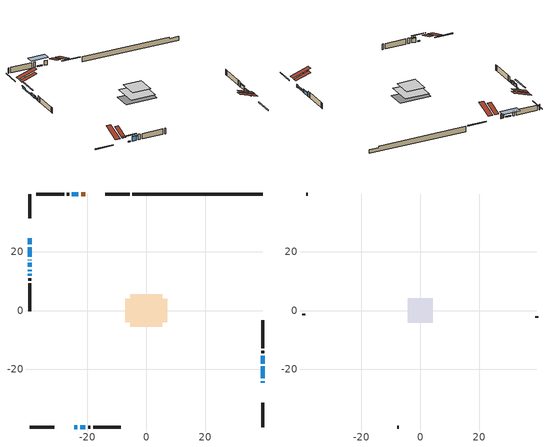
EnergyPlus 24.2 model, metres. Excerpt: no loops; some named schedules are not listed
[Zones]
conditioned space
 floor adiabatic (AdiabaticFloorConstruction): -5.46,-5.46 -5.46,5.46 5.46,5.46 5.46,-5.46 z0.31
 floor foundation (Slab1 construction): -7.06,-4.01 -7.06,4.01 7.06,4.01 7.06,-4.01 z-2.01
 wall outside (RimJoist1 construction): -5.67,39.55 -13.98,39.55 / -39.55,-39.55 -31.25,-39.55 / -39.55,39.55 -39.55,31.25 / 39.55,-39.55 39.55,-31.25 z0.31:0.61
 wall outside (AdiabaticWallConstruction 1): -20.71,39.55 -22.08,39.55 z0.31:2.34
 wall outside (AdiabaticWallConstruction): 39.55,-24.52 39.55,-23.99 / -39.55,17.28 -39.55,17.06 / -39.55,13.89 -39.55,13.38 z0.31:1.53; -39.55,24.52 -39.55,22.49 / 39.55,-23.06 39.55,-18.99 z0.31:1.17; -23.01,39.55 -25.24,39.55 / -24.52,-39.55 -23.4,-39.55 / -39.55,21.56 -39.55,18.21 z0.31:0.77; 39.55,-18.06 39.55,-15.42 z0.31:1.83; -22.48,-39.55 -20.7,-39.55 z0.31:2.29; -39.55,16.14 -39.55,14.81 z0.31:1.33; -39.55,12.45 -39.55,11.84 z0.31:1.07
 wall outside (Wall1 construction): -26.17,39.55 -26.95,39.55 / -19.77,-39.55 -18.99,-39.55 / -39.55,10.91 -39.55,10.14 / 39.55,-14.49 39.55,-13.72 z0.31:2.75
 wall outside (Wall2 construction): -27.87,39.55 -37.27,39.55 / -18.07,-39.55 -8.67,-39.55 / -39.55,9.21 -39.55,-0.19 / 39.55,-12.79 39.55,-3.39 z0.31:2.75
 wall foundation (FoundationWall1 construction): -4.74,39.55,-2.01 -4.74,39.55,0.31 35.12,39.55,0.31 35.12,39.55,-0.38 39.55,39.55,-0.38 39.55,39.55,-2.01
 window (WindowConstruction 7): 39.55,-24.52 39.55,-23.99 z0.31:1.53
 window (WindowConstruction 6): -39.55,24.52 -39.55,22.49 z0.31:1.17
 window (WindowConstruction 9): -23.01,39.55 -25.24,39.55 z0.31:0.77
 window (WindowConstruction 10): -24.52,-39.55 -23.4,-39.55 z0.31:0.77
 window (WindowConstruction 11): -39.55,21.56 -39.55,18.21 z0.31:0.77
 window (WindowConstruction 8): -39.55,17.28 -39.55,17.06 z0.31:1.53
 window (WindowConstruction): 39.55,-23.06 39.55,-18.99 z0.31:1.17
 window (WindowConstruction 1): 39.55,-18.06 39.55,-15.42 z0.31:1.83
 window (WindowConstruction 2): -22.47,-39.55 -20.7,-39.55 z0.31:2.29
 window (WindowConstruction 3): -39.55,16.14 -39.55,14.82 z0.31:1.32
 window (WindowConstruction 4): -39.55,13.89 -39.55,13.38 z0.31:1.53
 window (WindowConstruction 5): -39.55,12.45 -39.55,11.84 z0.31:1.07
 door (Door): -20.71,39.55 -22.08,39.55 z0.31:2.34
 ceiling adiabatic (AdiabaticFloorConstruction): 5.46,-5.46 5.46,5.46 -5.46,5.46 -5.46,-5.46 z0.31
 roof outside (Roof2 construction): -19.78,39.55,2.75 -19.78,32.83,4.99 -18.01,32.83,4.99 -18.01,39.55,2.75; -25.45,-39.55,2.75 -25.45,-32.83,4.99 -27.22,-32.83,4.99 -27.22,-39.55,2.75; -39.55,25.45,2.75 -32.83,25.45,4.99 -32.83,27.22,4.99 -39.55,27.22,2.75; 39.55,-25.45,2.75 32.83,-25.45,4.99 32.83,-27.22,4.99 39.55,-27.22,2.75
attic - vented
 floor to conditioned space (Floor1 construction Reversed): -4.23,-4.23 -4.23,4.23 4.23,4.23 4.23,-4.23 z2.75
 wall outside (Wall3 construction): -38.2,39.55 -38.63,39.55 / -7.74,-39.55 -7.31,-39.55 / -39.55,-1.12 -39.55,-1.54 / 39.55,-2.46 39.55,-2.04 z0.31:2.75
 roof outside (Roof1 construction): -17.08,39.55,2.75 -17.08,31.32,5.49 -14.91,31.32,5.49 -14.91,39.55,2.75; -28.15,-39.55,2.75 -28.15,-31.32,5.49 -30.32,-31.32,5.49 -30.32,-39.55,2.75; -39.55,28.15,2.75 -31.32,28.15,5.49 -31.32,30.32,5.49 -39.55,30.32,2.75; 39.55,-28.15,2.75 31.32,-28.15,5.49 31.32,-30.32,5.49 39.55,-30.32,2.75
shading: -39.55,22.29 -39.55,24.72 -39.97,24.72 -39.97,22.29 z1.37; -27.98,39.55 -20.27,39.55 -20.27,42.61 -27.98,42.61 z3.51; -20.76,-39.55 -27.16,-39.55 -27.16,-39.97 -20.76,-39.97 z3.41; -39.55,15.57 -39.55,24.2 -39.97,24.2 -39.97,15.57 z3.41; 39.55,-18.79 39.55,-23.26 39.97,-23.26 39.97,-18.79 z1.37; 39.55,-15.22 39.55,-18.26 39.97,-18.26 39.97,-15.22 z2.04; -20.5,-39.55 -22.68,-39.55 -22.68,-39.97 -20.5,-39.97 z2.49; -39.55,14.61 -39.55,16.34 -39.97,16.34 -39.97,14.61 z1.53; -39.55,13.18 -39.55,14.09 -39.97,14.09 -39.97,13.18 z1.73; -39.55,11.64 -39.55,12.65 -39.97,12.65 -39.97,11.64 z1.27
[Building]
Building 1: Terrain=Suburbs
[Site:Location]
Edmonton Intl AP_AB: Latitude {deg}=53.31; Longitude {deg}=-113.58; Time Zone {hr}=-7; Elevation {m}=723; Keep Site Location Information=Yes
[Site:GroundTemperature:Shallow]
-1.56185, -3.61833, -3.78302, -2.80711, 1.11059, 5.01004, 8.39065, 10.5322, 10.7141, 8.97234, 5.67794, 1.89811
[Site:WaterMainsTemperature]
Calculation Method=Schedule; Temperature Schedule=mains temperature schedule
[Material] Roughness=Rough; Thermal Absorptance=0.9
Name | Thickness {m} | Conductivity {W/m-K} | Density {kg/m3} | Specific Heat {J/kg-K} | Solar Absorptance | Visible Absorptance
asphalt or fiberglass shingles | 0.00635 | 0.162714 | 1121.4 | 1465.45 | 0.4 | 0.4
ceiling stud and cavity | 0.1397 | 0.112058 | 65.682 | 1177.47 | 0.7 | 0.7
concrete 4.0 in. | 0.1016 | 1.803125 | 2242.8 | 837.4 | 0.7 | 0.7
concrete 8.0 in. | 0.2032 | 1.803125 | 2242.8 | 837.4 | 0.7 | 0.7
door material | 0.04445 | 0.053851 | 512.64 | 1214.23 | 0.7 | 0.7
exterior vertical ins | 0.0542606 | 0.029427 | 32.04 | 1214.23 | 0.7 | 0.7
floor covering | 0.0127 | 0.0433444 | 54.468 | 1339.84 | 0.6 | 0.6
floor rigid ins; wall rigid ins | 0.512978 | 0.029427 | 32.04 | 1214.23 | 0.7 | 0.7
floor stud and cavity | 0.1397 | 1.75129 | 37.0049 | 1207.88 | 0.7 | 0.7
furniture material conditioned space 1 | 0.1524 | 0.115458 | 640.8 | 1214.23 | 0.6 | 0.6
gypsum board | 0.0127 | 0.160291 | 801 | 837.4 | 0.6 | 0.6
gypsum board 1 | 0.0127 | 0.160291 | 801 | 837.4 | 0.7 | 0.7
osb sheathing 0.5 in. | 0.0127 | 0.115458 | 512.64 | 1214.23 | 0.7 | 0.7
osb sheathing 0.75 in. | 0.01905 | 0.115458 | 512.64 | 1214.23 | 0.7 | 0.7
osb sheathing 2.0 in. | 0.0508 | 0.115458 | 512.64 | 1214.23 | 0.7 | 0.7
rim joist rigid ins | 0.051816 | 0.029427 | 32.04 | 1214.23 | 0.7 | 0.7
rim joist stud and cavity | 0.0508 | 0.116528 | 125.044 | 1163.47 | 0.6 | 0.6
roof stud and cavity | 0.2032 | 0.162356 | 78.34581 | 1123.46 | 0.7 | 0.7
wall stud and cavity | 0.1397 | 0.104256 | 139.0536 | 1170.24 | 0.7 | 0.7
wall stud and cavity 1 | 0.1397 | 0.0934493 | 139.0536 | 1170.24 | 0.7 | 0.7
wall stud and cavity 2 | 0.0889 | 6.1454 | 50.32683 | 1063.81 | 0.6 | 0.6
wall stud and cavity 3 | 0.0889 | 0.380278 | 52.3479 | 1209.89 | 0.7 | 0.7
wall stud and cavity 4 | 0.0889 | 0.391764 | 83.0341 | 1211.67 | 0.7 | 0.7
wood siding | 0.0254 | 0.102417 | 544.68 | 1172.36 | 0.4 | 0.4
wood siding 1 | 0.00254 | 0.102417 | 544.68 | 1172.36 | 0.4 | 0.4
wood siding 2; wood siding 3; wood siding 4 | 0.0254 | 0.102417 | 544.68 | 1172.36 | 0.7 | 0.7
[WindowMaterial:SimpleGlazingSystem]
Name | U-Factor {W/m2-K} | Solar Heat Gain Coefficient
WindowMaterial | 2.32003 | 0.54
WindowMaterial 1 | 2.36375 | 0.65
WindowMaterial 2 | 2.97981 | 0.59
WindowMaterial 3 | 2.37227 | 0.52
WindowMaterial 4 | 2.48072 | 0.47
WindowMaterial 5 | 2.48753 | 0.46
WindowMaterial 6 | 3.30914 | 0.61
WindowMaterial 7 | 3.30005 | 0.55
WindowMaterial 8 | 2.60393 | 0.41
[Construction]
AdiabaticFloorConstruction: floor stud and cavity, floor rigid ins, osb sheathing 0.75 in., floor covering
AdiabaticWallConstruction: wood siding 3, wall rigid ins, wall stud and cavity 3, gypsum board
AdiabaticWallConstruction 1: wood siding 4, wall rigid ins, wall stud and cavity 3, gypsum board
Door: door material
Floor1 construction Reversed: gypsum board, ceiling stud and cavity
FoundationWall1 construction: concrete 8.0 in., gypsum board 1
furniture construction conditioned space 1: furniture material conditioned space 1
PartitionWallConstruction: gypsum board, wall stud and cavity 4, gypsum board
RimJoist1 construction: wood siding 2, rim joist rigid ins, osb sheathing 2.0 in., rim joist stud and cavity
Roof1 construction: asphalt or fiberglass shingles
Roof2 construction: asphalt or fiberglass shingles, osb sheathing 0.75 in., roof stud and cavity, gypsum board
Slab1 construction: concrete 4.0 in.
Wall1 construction: wood siding, osb sheathing 0.5 in., wall stud and cavity, gypsum board
Wall2 construction: wood siding, osb sheathing 0.5 in., wall stud and cavity 1, gypsum board
Wall3 construction: wood siding 1, wall stud and cavity 2
WindowConstruction; WindowConstruction 6: WindowMaterial
WindowConstruction 1: WindowMaterial 1
WindowConstruction 10; WindowConstruction 11; WindowConstruction 9: WindowMaterial 8
WindowConstruction 2: WindowMaterial 2
WindowConstruction 3: WindowMaterial 3
WindowConstruction 4: WindowMaterial 4
WindowConstruction 5: WindowMaterial 5
WindowConstruction 7: WindowMaterial 6
WindowConstruction 8: WindowMaterial 7
[Zone] Multiplier=1; Part of Total Floor Area=Yes
Name | Volume {m3}
attic - vented | 31.8111
conditioned space | 599.7
[Space]
Name | Zone | Volume {m3}
attic - vented 1 | attic - vented | 31.8111
conditioned space 1 | conditioned space | 599.7
[ZoneInfiltration:EffectiveLeakageArea]
infil attic - vented 1: Zone or Space=attic - vented 1; Schedule=Always On Discrete; Effective Air Leakage Area {cm2}=2484.17; Stack Coefficient=0.000360359; Wind Coefficient=1.28259e-05
[ZoneMixing]
whole house fan mix: Zone or Space=attic - vented; Schedule=Always On Continuous; Design Flow Rate Calculation Method=Flow/Zone; Design Flow Rate {m3/s}=0; Source Zone or Space=conditioned space
[SurfaceProperty:ExposedFoundationPerimeter]
Slab1: Exposed Perimeter Calculation Method=TotalExposedPerimeter; Total Exposed Perimeter {m}=44.299
[InternalMass] Zone or ZoneList=conditioned space; Space or SpaceList=conditioned space 1
Name | Construction | Surface Area {m2}
furniture mass conditioned space 1 | furniture construction conditioned space 1 | 92.9603
partition wall mass | PartitionWallConstruction | 232.401
[Lights]
interior lighting: Zone or ZoneList or Space or SpaceList=conditioned space 1; Schedule=interior lighting schedule; Design Level Calculation Method=LightingLevel; Lighting Level {W}=343.2; Return Air Fraction=0; Fraction Radiant=0.6; Fraction Visible=0.2; Fraction Replaceable=1
[People]
occupants: Zone or ZoneList or Space or SpaceList=conditioned space 1; Number of People Schedule=occupants schedule; Number of People Calculation Method=People; Number of People=3; Fraction Radiant=0.314171; Sensible Heat Fraction=0.56303; Activity Level Schedule=occupants activity schedule; Carbon Dioxide Generation Rate {m3/s-W}=0; Enable ASHRAE 55 Comfort Warnings=No; Mean Radiant Temperature Calculation Type=EnclosureAveraged
[ElectricEquipment] Zone or ZoneList or Space or SpaceList=conditioned space 1; Design Level Calculation Method=EquipmentLevel
Name | Schedule | Design Level {W} | Fraction Latent | Fraction Radiant | Fraction Lost
clothes dryer | clothes dryer schedule | 140.772 | 0.015 | 0.081 | 0.85
clothes washer | clothes washer schedule | 32.1985 | 0.03 | 0.162 | 0.7
cooking range | cooking range schedule | 215.147 | 0.08 | 0.432 | 0.2
dishwasher | dishwasher schedule | 66.8632 | 0.3 | 0.18 | 0.4
fridge | fridge schedule | 72.9452 | 0 | 0.6 | 0
mech vent bath fan 0 | mech vent bath fan 0 schedule | 50.2 | 0 | 0 | 1
mech vent bath fan 1 | mech vent bath fan 1 schedule | 50.2 | 0 | 0 | 1
mech vent house fan | mech vent house fan schedule | 0 | 0 | 0 | 1
mech vent house fan cfis | mech vent house fan cfis schedule | 0 | 0 | 0 | 0
mech vent range fan 0 | mech vent range fan 0 schedule | 57 | 0 | 0 | 1
misc plug loads | misc plug loads schedule | 494.7 | 0.045 | 0.513 | 0.1
whole house fan | Always On Discrete | 0 | 0 | 0 | 1
[OtherEquipment] Zone or ZoneList or Space or SpaceList=conditioned space 1; Design Level Calculation Method=EquipmentLevel
Name | Fuel Type | Schedule | Design Level {W} | Fraction Latent | Fraction Radiant | Fraction Lost
clothes dryer 1 | Electricity | clothes dryer schedule | 0 | 0.015 | 0.081 | 0.85
cooking range 1 | Electricity | cooking range schedule | 0 | 0.08 | 0.432 | 0.2
general water use latent | None | general water use schedule | 62.594 | 1 | 0 | 0
general water use sensible | None | general water use schedule | -61.6891 | 0 | 0.6 | 0
mech vent house fan latent load | None | Always On Discrete | 0 | 1 | 0 | 0
mech vent house fan sensible load | None | Always On Discrete | 0 | 0 | 0 | 0
water heater energy adjustment1 | NaturalGas | Always On Discrete | 0.01 | 0 | 0 | 1
[ZoneInfiltration:DesignFlowRate] Zone or ZoneList or Space or SpaceList=conditioned space 1; Schedule=Always On Discrete; Design Flow Rate Calculation Method=Flow/Zone; Design Flow Rate {m3/s}=0
infil flow; natural vent flow; whole house fan flow
[Foundation:Kiva]
Foundation Kiva 1: Initial Indoor Air Temperature {C}=18; Wall Height Above Grade {m}=0.309982; Wall Depth Below Slab {m}=0.2032; Custom Block Material Name 1=exterior vertical ins; Custom Block Depth 1 {m}=2.31999; Custom Block X Position 1 {m}=0.2159; Custom Block Z Position 1 {m}=0
[Foundation:Kiva:Settings]
Soil Conductivity {W/m-K}=0.849921; Soil Density {kg/m3}=1842.3; Soil Specific Heat {J/kg-K}=418.7; Ground Solar Absorptivity=0.9; Ground Thermal Absorptivity=0.9; Ground Surface Roughness {m}=0.03; Far-Field Width {m}=40; Deep-Ground Boundary Condition=ZeroFlux; Deep-Ground Depth {m}=40; Minimum Cell Dimension {m}=0.2; Maximum Cell Growth Coefficient=3; Simulation Timestep=Timestep
[Exterior:Lights]
exterior lighting: Schedule=exterior lighting schedule; Design Level {W}=75.6
[Schedule:Constant]
Name | Hourly Value
Always On Continuous; mech vent house fan schedule; mech vent house fan cfis schedule; Always On Discrete | 1
occupants activity schedule | 117.228
fridge schedule | 0
[Schedule:Week:Daily]
interior lighting schedule Week Rule - Jan1-Jan27: interior lighting schedule day, interior lighting schedule day, interior lighting schedule day, interior lighting schedule day, interior lighting schedule day, interior lighting schedule day, interior lighting schedule day, interior lighting schedule default day, interior lighting schedule default day, interior lighting schedule default day, interior lighting schedule default day, interior lighting schedule default day
interior lighting schedule Week Rule - Jan28-Feb3: interior lighting schedule day, interior lighting schedule day, interior lighting schedule day, interior lighting schedule day, interior lighting schedule day 1, interior lighting schedule day 1, interior lighting schedule day 1, interior lighting schedule default day, interior lighting schedule default day, interior lighting schedule default day, interior lighting schedule default day, interior lighting schedule default day
interior lighting schedule Week Rule - Feb4-Feb24: interior lighting schedule day 1, interior lighting schedule day 1, interior lighting schedule day 1, interior lighting schedule day 1, interior lighting schedule day 1, interior lighting schedule day 1, interior lighting schedule day 1, interior lighting schedule default day, interior lighting schedule default day, interior lighting schedule default day, interior lighting schedule default day, interior lighting schedule default day
interior lighting schedule Week Rule - Feb25-Mar3: interior lighting schedule day 1, interior lighting schedule day 1, interior lighting schedule day 1, interior lighting schedule day 1, interior lighting schedule day 2, interior lighting schedule day 2, interior lighting schedule day 2, interior lighting schedule default day, interior lighting schedule default day, interior lighting schedule default day, interior lighting schedule default day, interior lighting schedule default day
interior lighting schedule Week Rule - Mar4-Mar31: interior lighting schedule day 2, interior lighting schedule day 2, interior lighting schedule day 2, interior lighting schedule day 2, interior lighting schedule day 2, interior lighting schedule day 2, interior lighting schedule day 2, interior lighting schedule default day, interior lighting schedule default day, interior lighting schedule default day, interior lighting schedule default day, interior lighting schedule default day
interior lighting schedule Week Rule - Apr1-Apr28: interior lighting schedule day 3, interior lighting schedule day 3, interior lighting schedule day 3, interior lighting schedule day 3, interior lighting schedule day 3, interior lighting schedule day 3, interior lighting schedule day 3, interior lighting schedule default day, interior lighting schedule default day, interior lighting schedule default day, interior lighting schedule default day, interior lighting schedule default day
interior lighting schedule Week Rule - Apr29-May5: interior lighting schedule day 3, interior lighting schedule day 3, interior lighting schedule day 4, interior lighting schedule day 4, interior lighting schedule day 4, interior lighting schedule day 4, interior lighting schedule day 4, interior lighting schedule default day, interior lighting schedule default day, interior lighting schedule default day, interior lighting schedule default day, interior lighting schedule default day
interior lighting schedule Week Rule - May6-May26: interior lighting schedule day 4, interior lighting schedule day 4, interior lighting schedule day 4, interior lighting schedule day 4, interior lighting schedule day 4, interior lighting schedule day 4, interior lighting schedule day 4, interior lighting schedule default day, interior lighting schedule default day, interior lighting schedule default day, interior lighting schedule default day, interior lighting schedule default day
interior lighting schedule Week Rule - May27-Jun2: interior lighting schedule day 4, interior lighting schedule day 4, interior lighting schedule day 4, interior lighting schedule day 4, interior lighting schedule day 4, interior lighting schedule day 5, interior lighting schedule day 5, interior lighting schedule default day, interior lighting schedule default day, interior lighting schedule default day, interior lighting schedule default day, interior lighting schedule default day
interior lighting schedule Week Rule - Jun3-Jun30: interior lighting schedule day 5, interior lighting schedule day 5, interior lighting schedule day 5, interior lighting schedule day 5, interior lighting schedule day 5, interior lighting schedule day 5, interior lighting schedule day 5, interior lighting schedule default day, interior lighting schedule default day, interior lighting schedule default day, interior lighting schedule default day, interior lighting schedule default day
interior lighting schedule Week Rule - Jul1-Jul28: interior lighting schedule day 6, interior lighting schedule day 6, interior lighting schedule day 6, interior lighting schedule day 6, interior lighting schedule day 6, interior lighting schedule day 6, interior lighting schedule day 6, interior lighting schedule default day, interior lighting schedule default day, interior lighting schedule default day, interior lighting schedule default day, interior lighting schedule default day
interior lighting schedule Week Rule - Jul29-Aug4: interior lighting schedule day 6, interior lighting schedule day 6, interior lighting schedule day 6, interior lighting schedule day 7, interior lighting schedule day 7, interior lighting schedule day 7, interior lighting schedule day 7, interior lighting schedule default day, interior lighting schedule default day, interior lighting schedule default day, interior lighting schedule default day, interior lighting schedule default day
interior lighting schedule Week Rule - Aug5-Aug25: interior lighting schedule day 7, interior lighting schedule day 7, interior lighting schedule day 7, interior lighting schedule day 7, interior lighting schedule day 7, interior lighting schedule day 7, interior lighting schedule day 7, interior lighting schedule default day, interior lighting schedule default day, interior lighting schedule default day, interior lighting schedule default day, interior lighting schedule default day
interior lighting schedule Week Rule - Aug26-Sep1: interior lighting schedule day 7, interior lighting schedule day 7, interior lighting schedule day 7, interior lighting schedule day 7, interior lighting schedule day 7, interior lighting schedule day 7, interior lighting schedule day 8, interior lighting schedule default day, interior lighting schedule default day, interior lighting schedule default day, interior lighting schedule default day, interior lighting schedule default day
interior lighting schedule Week Rule - Sep2-Sep29: interior lighting schedule day 8, interior lighting schedule day 8, interior lighting schedule day 8, interior lighting schedule day 8, interior lighting schedule day 8, interior lighting schedule day 8, interior lighting schedule day 8, interior lighting schedule default day, interior lighting schedule default day, interior lighting schedule default day, interior lighting schedule default day, interior lighting schedule default day
interior lighting schedule Week Rule - Sep30-Oct6: interior lighting schedule day 8, interior lighting schedule day 9, interior lighting schedule day 9, interior lighting schedule day 9, interior lighting schedule day 9, interior lighting schedule day 9, interior lighting schedule day 9, interior lighting schedule default day, interior lighting schedule default day, interior lighting schedule default day, interior lighting schedule default day, interior lighting schedule default day
interior lighting schedule Week Rule - Oct7-Oct27: interior lighting schedule day 9, interior lighting schedule day 9, interior lighting schedule day 9, interior lighting schedule day 9, interior lighting schedule day 9, interior lighting schedule day 9, interior lighting schedule day 9, interior lighting schedule default day, interior lighting schedule default day, interior lighting schedule default day, interior lighting schedule default day, interior lighting schedule default day
interior lighting schedule Week Rule - Oct28-Nov3: interior lighting schedule day 9, interior lighting schedule day 9, interior lighting schedule day 9, interior lighting schedule day 9, interior lighting schedule day 10, interior lighting schedule day 10, interior lighting schedule day 10, interior lighting schedule default day, interior lighting schedule default day, interior lighting schedule default day, interior lighting schedule default day, interior lighting schedule default day
interior lighting schedule Week Rule - Nov4-Nov24: interior lighting schedule day 10, interior lighting schedule day 10, interior lighting schedule day 10, interior lighting schedule day 10, interior lighting schedule day 10, interior lighting schedule day 10, interior lighting schedule day 10, interior lighting schedule default day, interior lighting schedule default day, interior lighting schedule default day, interior lighting schedule default day, interior lighting schedule default day
interior lighting schedule Week Rule - Nov25-Dec1: interior lighting schedule day 10, interior lighting schedule day 10, interior lighting schedule day 10, interior lighting schedule day 10, interior lighting schedule day 10, interior lighting schedule day 10, interior lighting schedule day 11, interior lighting schedule default day, interior lighting schedule default day, interior lighting schedule default day, interior lighting schedule default day, interior lighting schedule default day
interior lighting schedule Week Rule - Dec2-Dec31: interior lighting schedule day 11, interior lighting schedule day 11, interior lighting schedule day 11, interior lighting schedule day 11, interior lighting schedule day 11, interior lighting schedule day 11, interior lighting schedule day 11, interior lighting schedule default day, interior lighting schedule default day, interior lighting schedule default day, interior lighting schedule default day, interior lighting schedule default day
occupants schedule Week Rule - Jan1-Dec31: occupants schedule day, occupants schedule day, occupants schedule day, occupants schedule day, occupants schedule day, occupants schedule day, occupants schedule day, occupants schedule default day, occupants schedule default day, occupants schedule default day, occupants schedule default day, occupants schedule default day
clothes dryer schedule Week Rule - Jan1-Dec31: clothes dryer schedule day, clothes dryer schedule day, clothes dryer schedule day, clothes dryer schedule day, clothes dryer schedule day, clothes dryer schedule day, clothes dryer schedule day, clothes dryer schedule default day, clothes dryer schedule default day, clothes dryer schedule default day, clothes dryer schedule default day, clothes dryer schedule default day
clothes washer schedule Week Rule - Jan1-Dec31: clothes washer schedule day, clothes washer schedule day, clothes washer schedule day, clothes washer schedule day, clothes washer schedule day, clothes washer schedule day, clothes washer schedule day, clothes washer schedule default day, clothes washer schedule default day, clothes washer schedule default day, clothes washer schedule default day, clothes washer schedule default day
cooking range schedule Week Rule - Jan1-Dec31: cooking range schedule day, cooking range schedule day, cooking range schedule day, cooking range schedule day, cooking range schedule day, cooking range schedule day, cooking range schedule day, cooking range schedule default day, cooking range schedule default day, cooking range schedule default day, cooking range schedule default day, cooking range schedule default day
dishwasher schedule Week Rule - Jan1-Dec31: dishwasher schedule day, dishwasher schedule day, dishwasher schedule day, dishwasher schedule day, dishwasher schedule day, dishwasher schedule day, dishwasher schedule day, dishwasher schedule default day, dishwasher schedule default day, dishwasher schedule default day, dishwasher schedule default day, dishwasher schedule default day
mech vent bath fan 0 schedule Week Rule - Jan1-Dec31: mech vent bath fan 0 schedule day, mech vent bath fan 0 schedule day, mech vent bath fan 0 schedule day, mech vent bath fan 0 schedule day, mech vent bath fan 0 schedule day, mech vent bath fan 0 schedule day, mech vent bath fan 0 schedule day, mech vent bath fan 0 schedule default day, mech vent bath fan 0 schedule default day, mech vent bath fan 0 schedule default day, mech vent bath fan 0 schedule default day, mech vent bath fan 0 schedule default day
mech vent bath fan 1 schedule Week Rule - Jan1-Dec31: mech vent bath fan 1 schedule day, mech vent bath fan 1 schedule day, mech vent bath fan 1 schedule day, mech vent bath fan 1 schedule day, mech vent bath fan 1 schedule day, mech vent bath fan 1 schedule day, mech vent bath fan 1 schedule day, mech vent bath fan 1 schedule default day, mech vent bath fan 1 schedule default day, mech vent bath fan 1 schedule default day, mech vent bath fan 1 schedule default day, mech vent bath fan 1 schedule default day
mech vent range fan 0 schedule Week Rule - Jan1-Dec31: mech vent range fan 0 schedule day, mech vent range fan 0 schedule day, mech vent range fan 0 schedule day, mech vent range fan 0 schedule day, mech vent range fan 0 schedule day, mech vent range fan 0 schedule day, mech vent range fan 0 schedule day, mech vent range fan 0 schedule default day, mech vent range fan 0 schedule default day, mech vent range fan 0 schedule default day, mech vent range fan 0 schedule default day, mech vent range fan 0 schedule default day
misc plug loads schedule Week Rule - Jan1-Dec31: misc plug loads schedule day, misc plug loads schedule day, misc plug loads schedule day, misc plug loads schedule day, misc plug loads schedule day, misc plug loads schedule day, misc plug loads schedule day, misc plug loads schedule default day, misc plug loads schedule default day, misc plug loads schedule default day, misc plug loads schedule default day, misc plug loads schedule default day
general water use schedule Week Rule - Jan1-Dec31: general water use schedule day, general water use schedule day, general water use schedule day, general water use schedule day, general water use schedule day, general water use schedule day, general water use schedule day, general water use schedule default day, general water use schedule default day, general water use schedule default day, general water use schedule default day, general water use schedule default day
exterior lighting schedule Week Rule - Jan1-Jan27: exterior lighting schedule day, exterior lighting schedule day, exterior lighting schedule day, exterior lighting schedule day, exterior lighting schedule day, exterior lighting schedule day, exterior lighting schedule day, exterior lighting schedule default day, exterior lighting schedule default day, exterior lighting schedule default day, exterior lighting schedule default day, exterior lighting schedule default day
exterior lighting schedule Week Rule - Jan28-Feb3: exterior lighting schedule day, exterior lighting schedule day, exterior lighting schedule day, exterior lighting schedule day, exterior lighting schedule day 1, exterior lighting schedule day 1, exterior lighting schedule day 1, exterior lighting schedule default day, exterior lighting schedule default day, exterior lighting schedule default day, exterior lighting schedule default day, exterior lighting schedule default day
exterior lighting schedule Week Rule - Feb4-Feb24: exterior lighting schedule day 1, exterior lighting schedule day 1, exterior lighting schedule day 1, exterior lighting schedule day 1, exterior lighting schedule day 1, exterior lighting schedule day 1, exterior lighting schedule day 1, exterior lighting schedule default day, exterior lighting schedule default day, exterior lighting schedule default day, exterior lighting schedule default day, exterior lighting schedule default day
exterior lighting schedule Week Rule - Feb25-Mar3: exterior lighting schedule day 1, exterior lighting schedule day 1, exterior lighting schedule day 1, exterior lighting schedule day 1, exterior lighting schedule day 2, exterior lighting schedule day 2, exterior lighting schedule day 2, exterior lighting schedule default day, exterior lighting schedule default day, exterior lighting schedule default day, exterior lighting schedule default day, exterior lighting schedule default day
exterior lighting schedule Week Rule - Mar4-Mar31: exterior lighting schedule day 2, exterior lighting schedule day 2, exterior lighting schedule day 2, exterior lighting schedule day 2, exterior lighting schedule day 2, exterior lighting schedule day 2, exterior lighting schedule day 2, exterior lighting schedule default day, exterior lighting schedule default day, exterior lighting schedule default day, exterior lighting schedule default day, exterior lighting schedule default day
exterior lighting schedule Week Rule - Apr1-Apr28: exterior lighting schedule day 3, exterior lighting schedule day 3, exterior lighting schedule day 3, exterior lighting schedule day 3, exterior lighting schedule day 3, exterior lighting schedule day 3, exterior lighting schedule day 3, exterior lighting schedule default day, exterior lighting schedule default day, exterior lighting schedule default day, exterior lighting schedule default day, exterior lighting schedule default day
exterior lighting schedule Week Rule - Apr29-May5: exterior lighting schedule day 3, exterior lighting schedule day 3, exterior lighting schedule day 4, exterior lighting schedule day 4, exterior lighting schedule day 4, exterior lighting schedule day 4, exterior lighting schedule day 4, exterior lighting schedule default day, exterior lighting schedule default day, exterior lighting schedule default day, exterior lighting schedule default day, exterior lighting schedule default day
exterior lighting schedule Week Rule - May6-May26: exterior lighting schedule day 4, exterior lighting schedule day 4, exterior lighting schedule day 4, exterior lighting schedule day 4, exterior lighting schedule day 4, exterior lighting schedule day 4, exterior lighting schedule day 4, exterior lighting schedule default day, exterior lighting schedule default day, exterior lighting schedule default day, exterior lighting schedule default day, exterior lighting schedule default day
exterior lighting schedule Week Rule - May27-Jun2: exterior lighting schedule day 4, exterior lighting schedule day 4, exterior lighting schedule day 4, exterior lighting schedule day 4, exterior lighting schedule day 4, exterior lighting schedule day 5, exterior lighting schedule day 5, exterior lighting schedule default day, exterior lighting schedule default day, exterior lighting schedule default day, exterior lighting schedule default day, exterior lighting schedule default day
exterior lighting schedule Week Rule - Jun3-Jun30: exterior lighting schedule day 5, exterior lighting schedule day 5, exterior lighting schedule day 5, exterior lighting schedule day 5, exterior lighting schedule day 5, exterior lighting schedule day 5, exterior lighting schedule day 5, exterior lighting schedule default day, exterior lighting schedule default day, exterior lighting schedule default day, exterior lighting schedule default day, exterior lighting schedule default day
exterior lighting schedule Week Rule - Jul1-Jul28: exterior lighting schedule day 6, exterior lighting schedule day 6, exterior lighting schedule day 6, exterior lighting schedule day 6, exterior lighting schedule day 6, exterior lighting schedule day 6, exterior lighting schedule day 6, exterior lighting schedule default day, exterior lighting schedule default day, exterior lighting schedule default day, exterior lighting schedule default day, exterior lighting schedule default day
exterior lighting schedule Week Rule - Jul29-Aug4: exterior lighting schedule day 6, exterior lighting schedule day 6, exterior lighting schedule day 6, exterior lighting schedule day 7, exterior lighting schedule day 7, exterior lighting schedule day 7, exterior lighting schedule day 7, exterior lighting schedule default day, exterior lighting schedule default day, exterior lighting schedule default day, exterior lighting schedule default day, exterior lighting schedule default day
exterior lighting schedule Week Rule - Aug5-Aug25: exterior lighting schedule day 7, exterior lighting schedule day 7, exterior lighting schedule day 7, exterior lighting schedule day 7, exterior lighting schedule day 7, exterior lighting schedule day 7, exterior lighting schedule day 7, exterior lighting schedule default day, exterior lighting schedule default day, exterior lighting schedule default day, exterior lighting schedule default day, exterior lighting schedule default day
exterior lighting schedule Week Rule - Aug26-Sep1: exterior lighting schedule day 7, exterior lighting schedule day 7, exterior lighting schedule day 7, exterior lighting schedule day 7, exterior lighting schedule day 7, exterior lighting schedule day 7, exterior lighting schedule day 8, exterior lighting schedule default day, exterior lighting schedule default day, exterior lighting schedule default day, exterior lighting schedule default day, exterior lighting schedule default day
exterior lighting schedule Week Rule - Sep2-Sep29: exterior lighting schedule day 8, exterior lighting schedule day 8, exterior lighting schedule day 8, exterior lighting schedule day 8, exterior lighting schedule day 8, exterior lighting schedule day 8, exterior lighting schedule day 8, exterior lighting schedule default day, exterior lighting schedule default day, exterior lighting schedule default day, exterior lighting schedule default day, exterior lighting schedule default day
exterior lighting schedule Week Rule - Sep30-Oct6: exterior lighting schedule day 8, exterior lighting schedule day 9, exterior lighting schedule day 9, exterior lighting schedule day 9, exterior lighting schedule day 9, exterior lighting schedule day 9, exterior lighting schedule day 9, exterior lighting schedule default day, exterior lighting schedule default day, exterior lighting schedule default day, exterior lighting schedule default day, exterior lighting schedule default day
exterior lighting schedule Week Rule - Oct7-Oct27: exterior lighting schedule day 9, exterior lighting schedule day 9, exterior lighting schedule day 9, exterior lighting schedule day 9, exterior lighting schedule day 9, exterior lighting schedule day 9, exterior lighting schedule day 9, exterior lighting schedule default day, exterior lighting schedule default day, exterior lighting schedule default day, exterior lighting schedule default day, exterior lighting schedule default day
[Schedule:Year]
interior lighting schedule: interior lighting schedule Week Rule - Jan1-Jan27, 1, 1, 1, 27, interior lighting schedule Week Rule - Jan28-Feb3, 1, 28, 2, 3, interior lighting schedule Week Rule - Feb4-Feb24, 2, 4, 2, 24, interior lighting schedule Week Rule - Feb25-Mar3, 2, 25, 3, 3, interior lighting schedule Week Rule - Mar4-Mar31, 3, 4, 3, 31, interior lighting schedule Week Rule - Apr1-Apr28, 4, 1, 4, 28, interior lighting schedule Week Rule - Apr29-May5, 4, 29, 5, 5, interior lighting schedule Week Rule - May6-May26, 5, 6, 5, 26, interior lighting schedule Week Rule - May27-Jun2, 5, 27, 6, 2, interior lighting schedule Week Rule - Jun3-Jun30, 6, 3, 6, 30, interior lighting schedule Week Rule - Jul1-Jul28, 7, 1, 7, 28, interior lighting schedule Week Rule - Jul29-Aug4, 7, 29, 8, 4, interior lighting schedule Week Rule - Aug5-Aug25, 8, 5, 8, 25, interior lighting schedule Week Rule - Aug26-Sep1, 8, 26, 9, 1, interior lighting schedule Week Rule - Sep2-Sep29, 9, 2, 9, 29, interior lighting schedule Week Rule - Sep30-Oct6, 9, 30, 10, 6, interior lighting schedule Week Rule - Oct7-Oct27, 10, 7, 10, 27, interior lighting schedule Week Rule - Oct28-Nov3, 10, 28, 11, 3, interior lighting schedule Week Rule - Nov4-Nov24, 11, 4, 11, 24, interior lighting schedule Week Rule - Nov25-Dec1, 11, 25, 12, 1, interior lighting schedule Week Rule - Dec2-Dec31, 12, 2, 12, 31
occupants schedule: occupants schedule Week Rule - Jan1-Dec31, 1, 1, 12, 31
clothes dryer schedule: clothes dryer schedule Week Rule - Jan1-Dec31, 1, 1, 12, 31
clothes washer schedule: clothes washer schedule Week Rule - Jan1-Dec31, 1, 1, 12, 31
cooking range schedule: cooking range schedule Week Rule - Jan1-Dec31, 1, 1, 12, 31
dishwasher schedule: dishwasher schedule Week Rule - Jan1-Dec31, 1, 1, 12, 31
mech vent bath fan 0 schedule: mech vent bath fan 0 schedule Week Rule - Jan1-Dec31, 1, 1, 12, 31
mech vent bath fan 1 schedule: mech vent bath fan 1 schedule Week Rule - Jan1-Dec31, 1, 1, 12, 31
mech vent range fan 0 schedule: mech vent range fan 0 schedule Week Rule - Jan1-Dec31, 1, 1, 12, 31
misc plug loads schedule: misc plug loads schedule Week Rule - Jan1-Dec31, 1, 1, 12, 31
general water use schedule: general water use schedule Week Rule - Jan1-Dec31, 1, 1, 12, 31
exterior lighting schedule: exterior lighting schedule Week Rule - Jan1-Jan27, 1, 1, 1, 27, exterior lighting schedule Week Rule - Jan28-Feb3, 1, 28, 2, 3, exterior lighting schedule Week Rule - Feb4-Feb24, 2, 4, 2, 24, exterior lighting schedule Week Rule - Feb25-Mar3, 2, 25, 3, 3, exterior lighting schedule Week Rule - Mar4-Mar31, 3, 4, 3, 31, exterior lighting schedule Week Rule - Apr1-Apr28, 4, 1, 4, 28, exterior lighting schedule Week Rule - Apr29-May5, 4, 29, 5, 5, exterior lighting schedule Week Rule - May6-May26, 5, 6, 5, 26, exterior lighting schedule Week Rule - May27-Jun2, 5, 27, 6, 2, exterior lighting schedule Week Rule - Jun3-Jun30, 6, 3, 6, 30, exterior lighting schedule Week Rule - Jul1-Jul28, 7, 1, 7, 28, exterior lighting schedule Week Rule - Jul29-Aug4, 7, 29, 8, 4, exterior lighting schedule Week Rule - Aug5-Aug25, 8, 5, 8, 25, exterior lighting schedule Week Rule - Aug26-Sep1, 8, 26, 9, 1, exterior lighting schedule Week Rule - Sep2-Sep29, 9, 2, 9, 29, exterior lighting schedule Week Rule - Sep30-Oct6, 9, 30, 10, 6, exterior lighting schedule Week Rule - Oct7-Oct27, 10, 7, 10, 27, exterior lighting schedule Week Rule - Oct28-Nov3, 10, 28, 11, 3, exterior lighting schedule Week Rule - Nov4-Nov24, 11, 4, 11, 24, exterior lighting schedule Week Rule - Nov25-Dec1, 11, 25, 12, 1, exterior lighting schedule Week Rule - Dec2-Dec31, 12, 2, 12, 31
[Schedule:Compact]
mains temperature schedule: Through: 01/01, For: AllDays, Until: 24:00, 3.97167, Through: 01/02, For: AllDays, Until: 24:00, 3.90778, Through: 01/03, For: AllDays, Until: 24:00, 3.84556, Through: 01/04, For: AllDays, Until: 24:00, 3.78389, Through: 01/05, For: AllDays, Until: 24:00, 3.72278, Through: 01/06, For: AllDays, Until: 24:00, 3.66278, Through: 01/07, For: AllDays, Until: 24:00, 3.60389, Through: 01/08, For: AllDays, Until: 24:00, 3.54556, Through: 01/09, For: AllDays, Until: 24:00, 3.48833, Through: 01/10, For: AllDays, Until: 24:00, 3.43167, Through: 01/11, For: AllDays, Until: 24:00, 3.37611, Through: 01/12, For: AllDays, Until: 24:00, 3.32167, Through: 01/13, For: AllDays, Until: 24:00, 3.26833, Through: 01/14, For: AllDays, Until: 24:00, 3.21556, Through: 01/15, For: AllDays, Until: 24:00, 3.16444, Through: 01/16, For: AllDays, Until: 24:00, 3.11389, Through: 01/17, For: AllDays, Until: 24:00, 3.06444, Through: 01/18, For: AllDays, Until: 24:00, 3.01611, Through: 01/19, For: AllDays, Until: 24:00, 2.96889, Through: 01/20, For: AllDays, Until: 24:00, 2.92278, Through: 01/21, For: AllDays, Until: 24:00, 2.87722, Through: 01/22, For: AllDays, Until: 24:00, 2.83333, Through: 01/23, For: AllDays, Until: 24:00, 2.79056, Through: 01/24, For: AllDays, Until: 24:00, 2.74889, Through: 01/25, For: AllDays, Until: 24:00, 2.70833, Through: 01/26, For: AllDays, Until: 24:00, 2.66889, Through: 01/27, For: AllDays, Until: 24:00, 2.63056, Through: 01/28, For: AllDays, Until: 24:00, 2.59333, Through: 01/29, For: AllDays, Until: 24:00, 2.55778, Through: 01/30, For: AllDays, Until: 24:00, 2.52278, Through: 01/31, For: AllDays, Until: 24:00, 2.48944, Through: 02/01, For: AllDays, Until: 24:00, 2.45722, Through: 02/02, For: AllDays, Until: 24:00, 2.42611, Through: 02/03, For: AllDays, Until: 24:00, 2.39667, Through: 02/04, For: AllDays, Until: 24:00, 2.36833, Through: 02/05, For: AllDays, Until: 24:00, 2.34111, Through: 02/06, For: AllDays, Until: 24:00, 2.315, Through: 02/07, For: AllDays, Until: 24:00, 2.29056, Through: 02/08, For: AllDays, Until: 24:00, 2.26722, Through: 02/09, For: AllDays, Until: 24:00, 2.245, Through: 02/10, For: AllDays, Until: 24:00, 2.22444, Through: 02/11, For: AllDays, Until: 24:00, 2.20444, Through: 02/12, For: AllDays, Until: 24:00, 2.18667, Through: 02/13, For: AllDays, Until: 24:00, 2.17, Through: 02/14, For: AllDays, Until: 24:00, 2.15444, Through: 02/15, For: AllDays, Until: 24:00, 2.14, Through: 02/16, For: AllDays, Until: 24:00, 2.12722, Through: 02/17, For: AllDays, Until: 24:00, 2.11556, Through: 02/18, For: AllDays, Until: 24:00, 2.10556, Through: 02/19, For: AllDays, Until: 24:00, 2.09667, Through: 02/20, For: AllDays, Until: 24:00, 2.08889, Through: 02/21, For: AllDays, Until: 24:00, 2.08278, Through: 02/22, For: AllDays, Until: 24:00, 2.07833, Through: 02/23, For: AllDays, Until: 24:00, 2.07444, Through: 02/24, For: AllDays, Until: 24:00, 2.07278, Through: 02/25, For: AllDays, Until: 24:00, 2.07167, Through: 02/26, For: AllDays, Until: 24:00, 2.07222, Through: 02/27, For: AllDays, Until: 24:00, 2.07444, Through: 02/28, For: AllDays, Until: 24:00, 2.07778, Through: 03/01, For: AllDays, Until: 24:00, 2.08222, Through: 03/02, For: AllDays, Until: 24:00, 2.08833, Through: 03/03, For: AllDays, Until: 24:00, 2.09556, Through: 03/04, For: AllDays, Until: 24:00, 2.10444, Through: 03/05, For: AllDays, Until: 24:00, 2.11444, Through: 03/06, For: AllDays, Until: 24:00, 2.12556, Through: 03/07, For: AllDays, Until: 24:00, 2.13833, Through: 03/08, For: AllDays, Until: 24:00, 2.15278, Through: 03/09, For: AllDays, Until: 24:00, 2.16778, Through: 03/10, For: AllDays, Until: 24:00, 2.18444, Through: 03/11, For: AllDays, Until: 24:00, 2.20278, Through: 03/12, For: AllDays, Until: 24:00, 2.22167, Through: 03/13, For: AllDays, Until: 24:00, 2.24278, Through: 03/14, For: AllDays, Until: 24:00, 2.26444, Through: 03/15, For: AllDays, Until: 24:00, 2.28778, Through: 03/16, For: AllDays, Until: 24:00, 2.31222, Through: 03/17, For: AllDays, Until: 24:00, 2.33778, Through: 03/18, For: AllDays, Until: 24:00, 2.365, Through: 03/19, For: AllDays, Until: 24:00, 2.39333, Through: 03/20, For: AllDays, Until: 24:00, 2.42278, Through: 03/21, For: AllDays, Until: 24:00, 2.45389, Through: 03/22, For: AllDays, Until: 24:00, 2.48611, Through: 03/23, For: AllDays, Until: 24:00, 2.51889, Through: 03/24, For: AllDays, Until: 24:00, 2.55389, Through: 03/25, For: AllDays, Until: 24:00, 2.58944, Through: 03/26, For: AllDays, Until: 24:00, 2.62611, Through: 03/27, For: AllDays, Until: 24:00, 2.66444, Through: 03/28, For: AllDays, Until: 24:00, 2.70389, Through: 03/29, For: AllDays, Until: 24:00, 2.74389, Through: 03/30, For: AllDays, Until: 24:00, 2.78556, Through: 03/31, For: AllDays, Until: 24:00, 2.82833, Through: 04/01, For: AllDays, Until: 24:00, 2.87222, Through: 04/02, For: AllDays, Until: 24:00, 2.91722, Through: 04/03, For: AllDays, Until: 24:00, 2.96333, Through: 04/04, For: AllDays, Until: 24:00, 3.01056, Through: 04/05, For: AllDays, Until: 24:00, 3.05889, Through: 04/06, For: AllDays, Until: 24:00, 3.10833, Through: 04/07, For: AllDays, Until: 24:00, 3.15833, Through: 04/08, For: AllDays, Until: 24:00, 3.21, Through: 04/09, For: AllDays, Until: 24:00, 3.26222, Through: 04/10, For: AllDays, Until: 24:00, 3.31556, Through: 04/11, For: AllDays, Until: 24:00, 3.37, Through: 04/12, For: AllDays, Until: 24:00, 3.42556, Through: 04/13, For: AllDays, Until: 24:00, 3.48167, Through: 04/14, For: AllDays, Until: 24:00, 3.53889, Through: 04/15, For: AllDays, Until: 24:00, 3.59722, Through: 04/16, For: AllDays, Until: 24:00, 3.65611, Through: 04/17, For: AllDays, Until: 24:00, 3.71611, Through: 04/18, For: AllDays, Until: 24:00, 3.77667, Through: 04/19, For: AllDays, Until: 24:00, 3.83833, Through: 04/20, For: AllDays, Until: 24:00, 3.90111, Through: 04/21, For: AllDays, Until: 24:00, 3.96444, Through: 04/22, For: AllDays, Until: 24:00, 4.02833, Through: 04/23, For: AllDays, Until: 24:00, 4.09333, Through: 04/24, For: AllDays, Until: 24:00, 4.15889, Through: 04/25, For: AllDays, Until: 24:00, 4.225, Through: 04/26, For: AllDays, Until: 24:00, 4.29222, Through: 04/27, For: AllDays, Until: 24:00, 4.36, Through: 04/28, For: AllDays, Until: 24:00, 4.42833, Through: 04/29, For: AllDays, Until: 24:00, 4.49722, Through: 04/30, For: AllDays, Until: 24:00, 4.56667, Through: 05/01, For: AllDays, Until: 24:00, 4.63722, Through: 05/02, For: AllDays, Until: 24:00, 4.70833, Through: 05/03, For: AllDays, Until: 24:00, 4.77944, Through: 05/04, For: AllDays, Until: 24:00, 4.85167, Through: 05/05, For: AllDays, Until: 24:00, 4.92389, Through: 05/06, For: AllDays, Until: 24:00, 4.99722, Through: 05/07, For: AllDays, Until: 24:00, 5.07056, Through: 05/08, For: AllDays, Until: 24:00, 5.145, Through: 05/09, For: AllDays, Until: 24:00, 5.21944, Through: 05/10, For: AllDays, Until: 24:00, 5.29389, Through: 05/11, For: AllDays, Until: 24:00, 5.36944, Through: 05/12, For: AllDays, Until: 24:00, 5.445, Through: 05/13, For: AllDays, Until: 24:00, 5.52111, Through: 05/14, For: AllDays, Until: 24:00, 5.59722, Through: 05/15, For: AllDays, Until: 24:00, 5.67389, Through: 05/16, For: AllDays, Until: 24:00, 5.75056, Through: 05/17, For: AllDays, Until: 24:00, 5.82778, Through: 05/18, For: AllDays, Until: 24:00, 5.90556, Through: 05/19, For: AllDays, Until: 24:00, 5.98278, Through: 05/20, For: AllDays, Until: 24:00, 6.06056, Through: 05/21, For: AllDays, Until: 24:00, 6.13889, Through: 05/22, For: AllDays, Until: 24:00, 6.21667, Through: 05/23, For: AllDays, Until: 24:00, 6.295, Through: 05/24, For: AllDays, Until: 24:00, 6.37333, Through: 05/25, For: AllDays, Until: 24:00, 6.45222, Through: 05/26, For: AllDays, Until: 24:00, 6.53056, Through: 05/27, For: AllDays, Until: 24:00, 6.60889, Through: 05/28, For: AllDays, Until: 24:00, 6.68778, Through: 05/29, For: AllDays, Until: 24:00, 6.76611, Through: 05/30, For: AllDays, Until: 24:00, 6.84444, Through: 05/31, For: AllDays, Until: 24:00, 6.92278, Through: 06/01, For: AllDays, Until: 24:00, 7.00111, Through: 06/02, For: AllDays, Until: 24:00, 7.07944, Through: 06/03, For: AllDays, Until: 24:00, 7.15778, Through: 06/04, For: AllDays, Until: 24:00, 7.23556, Through: 06/05, For: AllDays, Until: 24:00, 7.31333, Through: 06/06, For: AllDays, Until: 24:00, 7.39056, Through: 06/07, For: AllDays, Until: 24:00, 7.46833, Through: 06/08, For: AllDays, Until: 24:00, 7.545, Through: 06/09, For: AllDays, Until: 24:00, 7.62222, Through: 06/10, For: AllDays, Until: 24:00, 7.69833, Through: 06/11, For: AllDays, Until: 24:00, 7.775, Through: 06/12, For: AllDays, Until: 24:00, 7.85056, Through: 06/13, For: AllDays, Until: 24:00, 7.92611, Through: 06/14, For: AllDays, Until: 24:00, 8.00111, Through: 06/15, For: AllDays, Until: 24:00, 8.07611, Through: 06/16, For: AllDays, Until: 24:00, 8.15056, Through: 06/17, For: AllDays, Until: 24:00, 8.22389, Through: 06/18, For: AllDays, Until: 24:00, 8.29778, Through: 06/19, For: AllDays, Until: 24:00, 8.37056, Through: 06/20, For: AllDays, Until: 24:00, 8.44278, Through: 06/21, For: AllDays, Until: 24:00, 8.51444, Through: 06/22, For: AllDays, Until: 24:00, 8.58611, Through: 06/23, For: AllDays, Until: 24:00, 8.65667, Through: 06/24, For: AllDays, Until: 24:00, 8.72667, Through: 06/25, For: AllDays, Until: 24:00, 8.79611, Through: 06/26, For: AllDays, Until: 24:00, 8.865, Through: 06/27, For: AllDays, Until: 24:00, 8.93333, Through: 06/28, For: AllDays, Until: 24:00, 9.00056, Through: 06/29, For: AllDays, Until: 24:00, 9.06778, Through: 06/30, For: AllDays, Until: 24:00, 9.13333, Through: 07/01, For: AllDays, Until: 24:00, 9.19889, Through: 07/02, For: AllDays, Until: 24:00, 9.26333, Through: 07/03, For: AllDays, Until: 24:00, 9.32722, Through: 07/04, For: AllDays, Until: 24:00, 9.39056, Through: 07/05, For: AllDays, Until: 24:00, 9.45278, Through: 07/06, For: AllDays, Until: 24:00, 9.51389, Through: 07/07, For: AllDays, Until: 24:00, 9.57444, Through: 07/08, For: AllDays, Until: 24:00, 9.63389, Through: 07/09, For: AllDays, Until: 24:00, 9.69278, Through: 07/10, For: AllDays, Until: 24:00, 9.75056, Through: 07/11, For: AllDays, Until: 24:00, 9.80778, Through: 07/12, For: AllDays, Until: 24:00, 9.86333, Through: 07/13, For: AllDays, Until: 24:00, 9.91833, Through: 07/14, For: AllDays, Until: 24:00, 9.97278, Through: 07/15, For: AllDays, Until: 24:00, 10.0256, Through: 07/16, For: AllDays, Until: 24:00, 10.0778, Through: 07/17, For: AllDays, Until: 24:00, 10.1289, Through: 07/18, For: AllDays, Until: 24:00, 10.1789, Through: 07/19, For: AllDays, Until: 24:00, 10.2278, Through: 07/20, For: AllDays, Until: 24:00, 10.2756, Through: 07/21, For: AllDays, Until: 24:00, 10.3222, Through: 07/22, For: AllDays, Until: 24:00, 10.3683, Through: 07/23, For: AllDays, Until: 24:00, 10.4128, Through: 07/24, For: AllDays, Until: 24:00, 10.4561, Through: 07/25, For: AllDays, Until: 24:00, 10.4989, Through: 07/26, For: AllDays, Until: 24:00, 10.54, Through: 07/27, For: AllDays, Until: 24:00, 10.58, Through: 07/28, For: AllDays, Until: 24:00, 10.6189, Through: 07/29, For: AllDays, Until: 24:00, 10.6567, Through: 07/30, For: AllDays, Until: 24:00, 10.6928, Through: 07/31, For: AllDays, Until: 24:00, 10.7283, Through: 08/01, For: AllDays, Until: 24:00, 10.7622, Through: 08/02, For: AllDays, Until: 24:00, 10.7956, Through: 08/03, For: AllDays, Until: 24:00, 10.8272, Through: 08/04, For: AllDays, Until: 24:00, 10.8572, Through: 08/05, For: AllDays, Until: 24:00, 10.8867, Through: 08/06, For: AllDays, Until: 24:00, 10.9144, Through: 08/07, For: AllDays, Until: 24:00, 10.9411, Through: 08/08, For: AllDays, Until: 24:00, 10.9667, Through: 08/09, For: AllDays, Until: 24:00, 10.9906, Through: 08/10, For: AllDays, Until: 24:00, 11.0133, Through: 08/11, For: AllDays, Until: 24:00, 11.035, Through: 08/12, For: AllDays, Until: 24:00, 11.055, Through: 08/13, For: AllDays, Until: 24:00, 11.0739, Through: 08/14, For: AllDays, Until: 24:00, 11.0917, Through: 08/15, For: AllDays, Until: 24:00, 11.1078, Through: 08/16, For: AllDays, Until: 24:00, 11.1228, Through: 08/17, For: AllDays, Until: 24:00, 11.1361, Through: 08/18, For: AllDays, Until: 24:00, 11.1483, Through: 08/19, For: AllDays, Until: 24:00, 11.1594, Through: 08/20, For: AllDays, Until: 24:00, 11.1689, Through: 08/21, For: AllDays, Until: 24:00, 11.1772, Through: 08/22, For: AllDays, Until: 24:00, 11.1844, Through: 08/23, For: AllDays, Until: 24:00, 11.19, Through: 08/24, For: AllDays, Until: 24:00, 11.1939, Through: 08/25, For: AllDays, Until: 24:00, 11.1967, Through: 08/26, For: AllDays, Until: 24:00, 11.1983, Through: 08/27, For: AllDays, Until: 24:00, 11.1983, Through: 08/28, For: AllDays, Until: 24:00, 11.1972, Through: 08/29, For: AllDays, Until: 24:00, 11.195, Through: 08/30, For: AllDays, Until: 24:00, 11.1911, Through: 08/31, For: AllDays, Until: 24:00, 11.1856, Through: 09/01, For: AllDays, Until: 24:00, 11.1789, Through: 09/02, For: AllDays, Until: 24:00, 11.1711, Through: 09/03, For: AllDays, Until: 24:00, 11.1617, Through: 09/04, For: AllDays, Until: 24:00, 11.1511, Through: 09/05, For: AllDays, Until: 24:00, 11.1394, Through: 09/06, For: AllDays, Until: 24:00, 11.1261, Through: 09/07, For: AllDays, Until: 24:00, 11.1111, Through: 09/08, For: AllDays, Until: 24:00, 11.0956, Through: 09/09, For: AllDays, Until: 24:00, 11.0778, Through: 09/10, For: AllDays, Until: 24:00, 11.0594, Through: 09/11, For: AllDays, Until: 24:00, 11.0394, Through: 09/12, For: AllDays, Until: 24:00, 11.0183, Through: 09/13, For: AllDays, Until: 24:00, 10.9961, Through: 09/14, For: AllDays, Until: 24:00, 10.9722, Through: 09/15, For: AllDays, Until: 24:00, 10.9472, Through: 09/16, For: AllDays, Until: 24:00, 10.9206, Through: 09/17, For: AllDays, Until: 24:00, 10.8928, Through: 09/18, For: AllDays, Until: 24:00, 10.8639, Through: 09/19, For: AllDays, Until: 24:00, 10.8339, Through: 09/20, For: AllDays, Until: 24:00, 10.8028, Through: 09/21, For: AllDays, Until: 24:00, 10.77, Through: 09/22, For: AllDays, Until: 24:00, 10.7361, Through: 09/23, For: AllDays, Until: 24:00, 10.7011, Through: 09/24, For: AllDays, Until: 24:00, 10.665, Through: 09/25, For: AllDays, Until: 24:00, 10.6272, Through: 09/26, For: AllDays, Until: 24:00, 10.5889, Through: 09/27, For: AllDays, Until: 24:00, 10.5489, Through: 09/28, For: AllDays, Until: 24:00, 10.5078, Through: 09/29, For: AllDays, Until: 24:00, 10.4661, Through: 09/30, For: AllDays, Until: 24:00, 10.4228, Through: 10/01, For: AllDays, Until: 24:00, 10.3783, Through: 10/02, For: AllDays, Until: 24:00, 10.3328, Through: 10/03, For: AllDays, Until: 24:00, 10.2861, Through: 10/04, For: AllDays, Until: 24:00, 10.2383, Through: 10/05, For: AllDays, Until: 24:00, 10.19, Through: 10/06, For: AllDays, Until: 24:00, 10.14, Through: 10/07, For: AllDays, Until: 24:00, 10.0894, Through: 10/08, For: AllDays, Until: 24:00, 10.0372, Through: 10/09, For: AllDays, Until: 24:00, 9.98444, Through: 10/10, For: AllDays, Until: 24:00, 9.93056, Through: 10/11, For: AllDays, Until: 24:00, 9.87611, Through: 10/12, For: AllDays, Until: 24:00, 9.82, Through: 10/13, For: AllDays, Until: 24:00, 9.76333, Through: 10/14, For: AllDays, Until: 24:00, 9.70611, Through: 10/15, For: AllDays, Until: 24:00, 9.64722, Through: 10/16, For: AllDays, Until: 24:00, 9.58778, Through: 10/17, For: AllDays, Until: 24:00, 9.52778, Through: 10/18, For: AllDays, Until: 24:00, 9.46667, Through: 10/19, For: AllDays, Until: 24:00, 9.40444, Through: 10/20, For: AllDays, Until: 24:00, 9.34167, Through: 10/21, For: AllDays, Until: 24:00, 9.27778, Through: 10/22, For: AllDays, Until: 24:00, 9.21333, Through: 10/23, For: AllDays, Until: 24:00, 9.14833, Through: 10/24, For: AllDays, Until: 24:00, 9.08222, Through: 10/25, For: AllDays, Until: 24:00, 9.01556, Through: 10/26, For: AllDays, Until: 24:00, 8.94833, Through: 10/27, For: AllDays, Until: 24:00, 8.88056, Through: 10/28, For: AllDays, Until: 24:00, 8.81167, Through: 10/29, For: AllDays, Until: 24:00, 8.74222, Through: 10/30, For: AllDays, Until: 24:00, 8.67222, Through: 10/31, For: AllDays, Until: 24:00, 8.60167, Through: 11/01, For: AllDays, Until: 24:00, 8.53056, Through: 11/02, For: AllDays, Until: 24:00, 8.45889, Through: 11/03, For: AllDays, Until: 24:00, 8.38667, Through: 11/04, For: AllDays, Until: 24:00, 8.31389, Through: 11/05, For: AllDays, Until: 24:00, 8.24056, Through: 11/06, For: AllDays, Until: 24:00, 8.16667, Through: 11/07, For: AllDays, Until: 24:00, 8.09278, Through: 11/08, For: AllDays, Until: 24:00, 8.01833, Through: 11/09, For: AllDays, Until: 24:00, 7.94278, Through: 11/10, For: AllDays, Until: 24:00, 7.86778, Through: 11/11, For: AllDays, Until: 24:00, 7.79167, Through: 11/12, For: AllDays, Until: 24:00, 7.71556, Through: 11/13, For: AllDays, Until: 24:00, 7.63944, Through: 11/14, For: AllDays, Until: 24:00, 7.56222, Through: 11/15, For: AllDays, Until: 24:00, 7.48556, Through: 11/16, For: AllDays, Until: 24:00, 7.40833, Through: 11/17, For: AllDays, Until: 24:00, 7.33056, Through: 11/18, For: AllDays, Until: 24:00, 7.25278, Through: 11/19, For: AllDays, Until: 24:00, 7.175, Through: 11/20, For: AllDays, Until: 24:00, 7.09722, Through: 11/21, For: AllDays, Until: 24:00, 7.01889, Through: 11/22, For: AllDays, Until: 24:00, 6.94056, Through: 11/23, For: AllDays, Until: 24:00, 6.86222, Through: 11/24, For: AllDays, Until: 24:00, 6.78389, Through: 11/25, For: AllDays, Until: 24:00, 6.705, Through: 11/26, For: AllDays, Until: 24:00, 6.62667, Through: 11/27, For: AllDays, Until: 24:00, 6.54833, Through: 11/28, For: AllDays, Until: 24:00, 6.46944, Through: 11/29, For: AllDays, Until: 24:00, 6.39111, Through: 11/30, For: AllDays, Until: 24:00, 6.31278, Through: 12/01, For: AllDays, Until: 24:00, 6.23444, Through: 12/02, For: AllDays, Until: 24:00, 6.15611, Through: 12/03, For: AllDays, Until: 24:00, 6.07833, Through: 12/04, For: AllDays, Until: 24:00, 6.00056, Through: 12/05, For: AllDays, Until: 24:00, 5.92278, Through: 12/06, For: AllDays, Until: 24:00, 5.84556, Through: 12/07, For: AllDays, Until: 24:00, 5.76833, Through: 12/08, For: AllDays, Until: 24:00, 5.69111, Through: 12/09, For: AllDays, Until: 24:00, 5.61444, Through: 12/10, For: AllDays, Until: 24:00, 5.53778, Through: 12/11, For: AllDays, Until: 24:00, 5.46222, Through: 12/12, For: AllDays, Until: 24:00, 5.38611, Through: 12/13, For: AllDays, Until: 24:00, 5.31111, Through: 12/14, For: AllDays, Until: 24:00, 5.23611, Through: 12/15, For: AllDays, Until: 24:00, 5.16167, Through: 12/16, For: AllDays, Until: 24:00, 5.08722, Through: 12/17, For: AllDays, Until: 24:00, 5.01389, Through: 12/18, For: AllDays, Until: 24:00, 4.94056, Through: 12/19, For: AllDays, Until: 24:00, 4.86778, Through: 12/20, For: AllDays, Until: 24:00, 4.79556, Through: 12/21, For: AllDays, Until: 24:00, 4.72389, Through: 12/22, For: AllDays, Until: 24:00, 4.65333, Through: 12/23, For: AllDays, Until: 24:00, 4.58278, Through: 12/24, For: AllDays, Until: 24:00, 4.51278, Through: 12/25, For: AllDays, Until: 24:00, 4.44389, Through: 12/26, For: AllDays, Until: 24:00, 4.375, Through: 12/27, For: AllDays, Until: 24:00, 4.30722, Through: 12/28, For: AllDays, Until: 24:00, 4.24, Through: 12/29, For: AllDays, Until: 24:00, 4.17333, Through: 12/30, For: AllDays, Until: 24:00, 4.10778, Through: 12/31, For: AllDays, Until: 24:00, 4.04278
